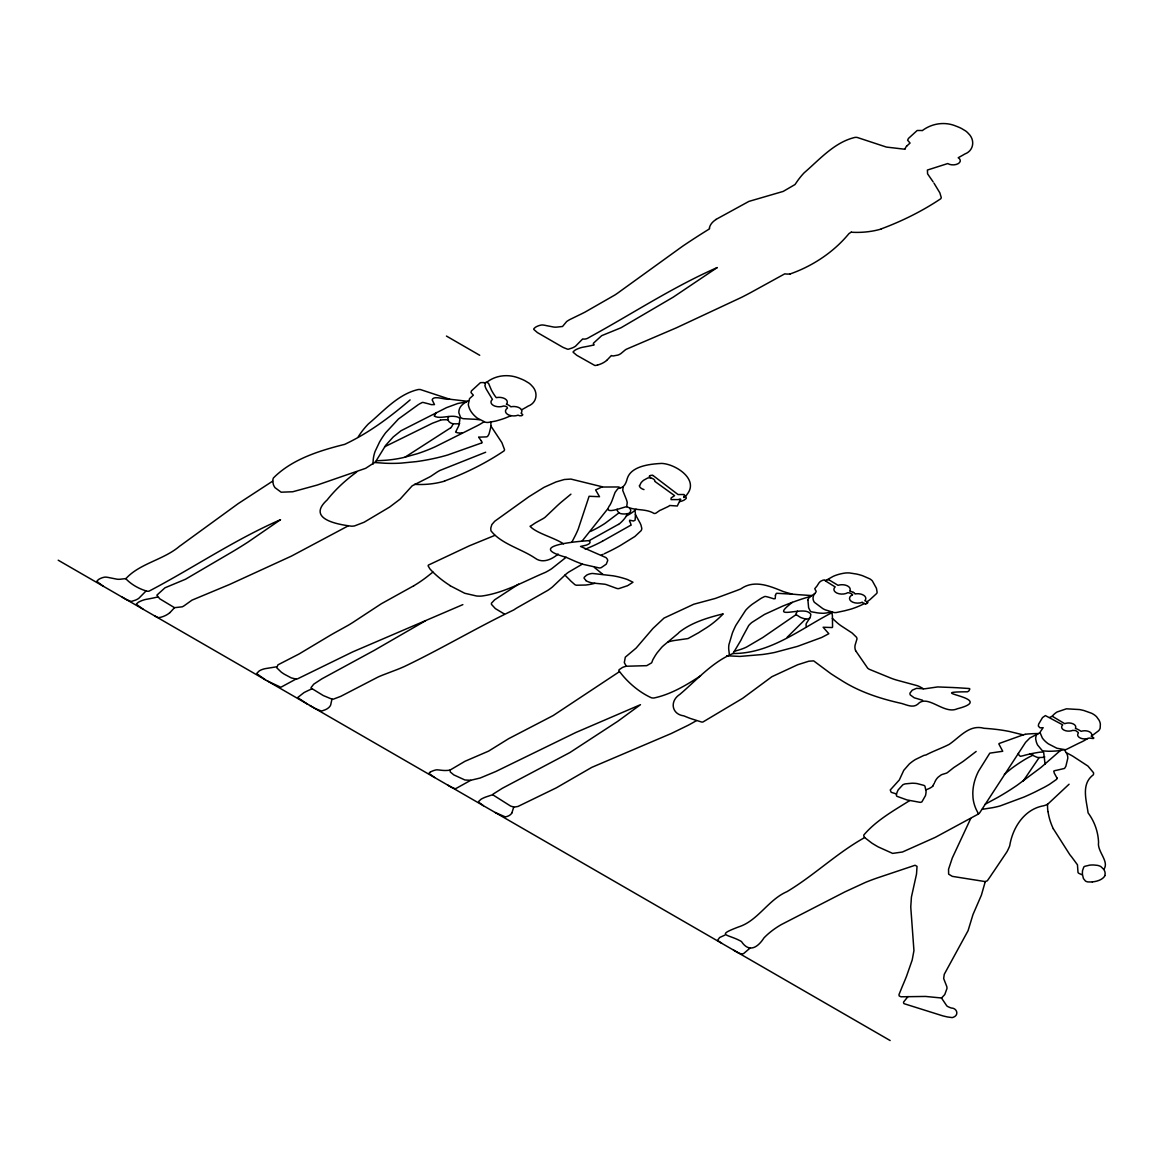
<?xml version="1.0" encoding="UTF-8"?>
<svg xmlns="http://www.w3.org/2000/svg" width="1164" height="1164" viewBox="0 0 1164 1164"><rect width="100%" height="100%" fill="white"/><g stroke="black" fill="none" stroke-linecap="round" stroke-linejoin="round"><path stroke-width="1.5" d="M1047.498 804.237L1047.585 808.078A121.463 70.116 0 0 0 1047.964 811.614M413.671 585.827L381.312 603.767L353.274 622.173A157.053 90.676 0 0 1 348.007 625.403L333.923 633.216A311.967 180.114 0 0 0 328.583 636.315L299.017 654.008L277.92 664.862L276.741 667.787L281.266 672.137A89.206 51.507 0 0 0 284.292 674.189L291.276 677.899L295.86 679.019A4.511 2.604 0 0 0 297.417 678.903L352.721 651.884L462.85 604.625M372.917 464.247L373.266 459.256A98.096 56.643 0 0 1 375.099 451.414L379.522 442.087A191.245 110.42 0 0 1 385.648 432.775L398.524 418.938L418.385 404.592M617.124 509.177L617.226 510.152A11.858 6.853 0 0 0 618.477 512.262L619.175 512.917A4.569 2.634 0 0 0 621.416 513.761A11.364 6.562 0 0 0 625.039 513.979L627.731 513.6A60.601 34.993 0 0 1 618.622 524.455M775.428 595.313L776.184 593.596A2.241 1.295 0 0 1 776.781 593.276L794.241 594.295A135.024 77.959 0 0 0 798.242 594.673L811.846 595.575M490.699 422.168L490.815 423.114A41.322 23.862 0 0 1 490.888 425.995L490.83 426.344A72.008 41.569 0 0 1 490.437 428.585L489.273 433.081A47.549 27.456 0 0 1 488.793 434.492L487.672 436.282A2.313 1.339 0 0 1 486.319 436.878L478.68 437.169M709.531 228.013L709.473 228.886A823.123 475.232 0 0 0 682.657 246.186L620.077 291.364A112.166 64.762 0 0 1 614.898 294.987L585.041 312.098A186.618 107.743 0 0 1 580.821 314.207L569.822 319.562A41.322 23.862 0 0 0 566.65 321.54L562.532 326.487L556.29 327.157A12.106 6.984 0 0 1 553.802 327.069L546.294 325.6A41.307 23.847 0 0 0 545.116 325.338L543.093 325.018A5.049 2.91 0 0 0 540.925 325.105L539.208 325.542A15.947 9.21 0 0 0 535.44 327.259L533.927 328.612A3.303 1.906 0 0 0 533.81 329.456L537.39 332.569L561.863 346.712A74.19 42.835 0 0 0 563.347 347.512L567.465 349.171A2.59 1.499 0 0 0 568.381 349.215L572.382 347.92A24.633 14.23 0 0 0 575.467 346.261L582.713 338.899A5.805 3.361 0 0 0 584.037 339.102A5.398 3.114 0 0 0 587.98 338.084L589.391 337.298A42.079 24.299 0 0 1 590.424 336.687C632.663 313.567 672.923 286.984 717.242 267.56L673.199 297.169L620.979 327.782L601.701 335.654L593.509 343.147A2.677 1.542 0 0 0 593.451 343.817L593.567 344.122A7.231 4.176 0 0 0 594.207 344.879L591.647 345.49A77.653 44.829 0 0 1 586.074 346.625L582.466 347.294A15.99 9.225 0 0 0 580.923 347.687L579.89 348.007A23.324 13.459 0 0 0 575.001 350.189L573.183 351.761A2.532 1.455 0 0 0 573.139 352.226L576.762 355.296L594.702 365.409A1.877 1.091 0 0 0 595.357 365.481L597.51 365.132M639.662 485.606L641 482.856A26.932 15.554 0 0 1 643.576 480.281L647.65 478.026A3.987 2.299 0 0 1 650.414 477.938L650.676 477.982A6.911 3.987 0 0 1 653.717 479.219L654.561 480.092A5.253 3.026 0 0 1 654.75 481.329L674.596 495.646L671.148 497.901L671.046 499.603L678.234 499.603A15.438 8.919 0 0 0 680.082 498.992L680.838 499.414A3.696 2.124 0 0 0 680.096 500.127L677.288 506.005L669.766 505.496A5.427 3.128 0 0 0 668.762 506.267L660.817 510.036A3.696 2.139 0 0 0 659.61 510.574L655.798 513.237A3.608 2.081 0 0 1 654.124 513.484C645.758 508.29 635.297 511.025 626.712 506.689C622.274 507.315 601.424 516.19 610.169 504.725A92.684 53.515 0 0 0 612.162 500.331L615.087 492.357L617.648 488.953A6.649 3.841 0 0 1 619.51 488.007C624.195 487.832 626.174 482.769 627.192 478.782C630.917 465.978 650.138 464 661.778 463.418C675.484 464.014 699.171 479.306 687.138 494.278A9.516 5.5 0 0 1 686.513 495.18L683.719 497.523L684.563 495.093A2.022 1.164 0 0 0 683.923 494.511L678.015 494.54L652.859 475.363M1045.054 764.137L1043.686 752.468A1.528 0.888 0 0 0 1042.886 752.075L1040.31 752.133A32.345 18.682 0 0 0 1039.219 752.279A93.018 53.704 0 0 0 1030.024 753.966M807.932 600.275L808.616 607.724L810.275 611.1A4.729 2.735 0 0 0 811.381 611.798L817.783 612.919A32.505 18.77 0 0 0 823.312 613.283A17.329 10.01 0 0 0 830.747 611.915M1049.87 717.271L1052.329 716.297L1064.711 723.673A7.071 4.089 0 0 1 1072.946 723.79A7.071 4.089 0 0 1 1075.42 728.329A29.944 17.285 0 0 1 1081.123 731.327A7.071 4.089 0 0 1 1089.198 731.676A7.071 4.089 0 0 1 1091.396 736.172L1093.84 738.005A4.801 2.764 0 0 1 1093.243 738.543L1089.097 738.049A7.071 4.089 0 0 1 1080.483 738.107A7.071 4.089 0 0 1 1078.155 733.32A2.619 1.513 0 0 0 1078.242 732.462L1075.58 730.526L1072.757 730.381A7.071 4.089 0 0 1 1063.809 730.003A7.071 4.089 0 0 1 1062.732 724.852L1045.388 715.598L1042.508 717.577L1038.652 724.095L1038.332 726.03L1039.758 727.646A1.717 0.989 0 0 0 1040.965 727.82L1043.148 727.675L1040.471 731.559A9.443 5.456 0 0 0 1040.165 732.825L1042.318 737.991A41.337 23.877 0 0 0 1048.342 743.84L1056.883 748.234L1064.885 749.66A4.336 2.503 0 0 0 1066.326 749.441L1076.627 744.32A56.76 32.767 0 0 1 1079.144 743.083L1081.691 741.904A39.634 22.887 0 0 0 1083.568 740.944L1084.091 740.653A99.973 57.72 0 0 0 1087.016 738.936L1087.642 738.558M630.815 525.051L630.786 524.106A21.971 12.688 0 0 0 629.986 522.039L629.739 521.545A27.179 15.685 0 0 1 629.506 521.094L629.68 520.221L632.299 520.745A11.567 6.678 0 0 0 633.434 521.021L635.108 520.206L635.413 515.536A68.341 39.46 0 0 0 635.238 512.291L634.817 510.472M896.484 794.197L896.426 795.521A3.696 2.139 0 0 0 896.964 796.322L907.018 799.944L920.186 802.36A3.536 2.052 0 0 0 921.917 801.851L925.496 795.565A74.351 42.922 0 0 0 926.093 791.695L924.958 786.18A6.548 3.783 0 0 0 923.969 785.394L916.825 783.518A27.281 15.743 0 0 0 912.169 783.212L905.257 783.867A9.167 5.296 0 0 0 902.828 784.798L898.23 789.818A54.068 31.21 0 0 0 896.542 793.979L891.202 792.32L890.242 790.007L899.336 779.938L903.773 770.321L909.273 764.021A60.15 34.731 0 0 1 915.384 759.525L923.765 755.48A8.395 4.845 0 0 1 925.933 755C933.353 751.056 941.603 748.234 949.169 744.378C959.864 737.132 969.336 724.197 983.987 728.286A128.447 74.161 0 0 1 994.798 729.231L997.635 729.566A102.81 59.364 0 0 1 1009.246 731.443L1023.171 734.862L1025.164 734.382M484.53 383.174L485.039 382.709A1.571 0.917 0 0 1 485.519 382.505L486.043 382.418A2.59 1.499 0 0 1 486.93 382.418L488.545 383.334L491.397 390.056A154.055 88.944 0 0 0 493.405 393.548L493.783 394.145A82.222 47.477 0 0 0 496.271 397.652A8.177 4.714 0 0 1 505.263 398.961A8.177 4.714 0 0 1 506.384 404.257L506.951 404.432A8.861 5.107 0 0 1 508.857 405.276A11.524 6.649 0 0 1 510.327 406.323L510.792 406.803A8.177 4.714 0 0 1 519.639 407.997A8.177 4.714 0 0 1 521.108 413.176L522.694 414.602A1.499 0.858 0 0 1 522.563 415.053L522.185 415.373A3.958 2.284 0 0 1 521.428 415.752L519.537 415.737A5.791 3.346 0 0 1 518.155 415.155A8.177 4.714 0 0 1 507.533 414.34A8.177 4.714 0 0 1 507.446 408.142L507.082 407.225A3.39 1.964 0 0 0 506.427 406.673L506.122 406.527A4.19 2.415 0 0 0 504.914 406.134L503.634 406.018A8.177 4.714 0 0 1 493.289 405.378A8.177 4.714 0 0 1 492.416 399.398L486.232 389.067A48.437 27.965 0 0 1 485.548 387.525L484.85 385.59A5.063 2.925 0 0 0 484.952 383.494A5.107 2.954 0 0 0 483.642 382.549L480.456 382.636L471.464 390.871L470.969 392.53L473.341 395.193L470.329 397.913A10.84 6.256 0 0 0 469.456 398.859L468.306 404.563A45.876 26.481 0 0 0 477.444 418.225L485.286 422.197A7.1 4.103 0 0 0 488.036 422.459L495.515 421.092A82.091 47.404 0 0 0 504.958 418.196L511.025 415.679M1069.061 784.23L1047.978 803.96A12.95 7.479 0 0 1 1043.541 805.794C1024.378 809.169 1012.636 827.575 1009.726 845.762A122.904 70.96 0 0 1 1006.875 851.903L993.721 871.458A270.004 155.889 0 0 0 990.564 876.143L987.348 880.755L985.268 881.599L981.398 895.145L972.973 914.569L968.07 930.676L944.251 974.326L943.669 978.546L946.754 986.461A19.279 11.131 0 0 1 946.943 988.6L944.761 994.565L941.545 997.999L925.511 996.442L901.009 996.791L899.175 995.962L898.986 994.609L902.449 986.068A804.339 464.378 0 0 0 906.567 976.13L912.198 960.009L913.944 950.624L910.757 907.018L911.427 897.051L916.519 874.062L917.028 866.38L915.093 865.259L877.336 877.918A181.773 104.949 0 0 0 865.58 882.341L844.962 891.857L781.306 924.594A100.25 57.88 0 0 0 773.594 929.585A105.749 61.052 0 0 0 763.962 937.908C758.099 947.059 749.31 953.389 741.439 941.516C728.097 933.79 714.652 936.016 738.689 926.893C757.924 920.782 768.167 899.772 786.995 891.639C814.16 875.401 836.945 852.95 864.677 837.571L871.851 843.1A177.321 102.374 0 0 0 878.165 846.883L892.628 853.401L902.464 852.004L935.376 837.309L978.284 814.072A14.725 8.512 0 0 0 979.651 812.865L1025.571 742.37L1030.009 737.889L1040.179 732.651M332.06 699.157L331.856 699.87A99.595 57.502 0 0 0 331.1 703.012L330.692 704.991A14.332 8.279 0 0 1 322.981 710.564L322.122 710.884A2.561 1.484 0 0 1 321.104 710.898L315.662 708.745A109.009 62.929 0 0 1 313.814 707.741L309.755 705.442M1104.782 875.546L1105.131 873.917A20.574 11.887 0 0 0 1103.763 869.406L1100.984 866.685A9.036 5.223 0 0 0 1097.448 865.361L1093.709 864.983A18.231 10.52 0 0 0 1089.751 865.128L1084.775 866.322A4.903 2.837 0 0 0 1083.8 867.034L1082.549 870.57A58.68 33.887 0 0 0 1082.491 874.63L1083.422 878.544L1085.474 881.032A5.558 3.201 0 0 0 1087.845 881.919L1092.443 882.006M513.746 807.089L511.884 812.865M462.341 432.935L459.62 433.037A11.873 6.853 0 0 1 457.35 432.761L455.619 432.12A3.579 2.066 0 0 1 455.75 431.786L458.267 426.795A133.7 77.188 0 0 0 459.023 425.093L459.955 418.793A5.82 3.361 0 0 0 455.779 416.567C449.1 415.126 438.901 419.418 434.201 415.955A18.697 10.796 0 0 1 434.448 415.606L434.623 415.373A21.578 12.455 0 0 0 435.292 414.224L435.845 413.191A14.841 8.57 0 0 1 436.282 412.507M1036.658 734.6L1036.106 736.041A21.956 12.673 0 0 0 1035.713 739.184L1036.411 742.166A59.073 34.105 0 0 0 1037.59 745.018L1042.144 750.489A4.831 2.794 0 0 0 1043.468 750.94L1048.517 751.26A68.618 39.62 0 0 0 1055.835 751.013L1060.331 750.562A9.05 5.223 0 0 0 1062.616 749.965L1063.489 749.645M623.089 487.178L622.755 490.466L626.479 499.749A72.488 41.86 0 0 1 627.221 502.659L626.712 506.689M934.677 782.397L935.419 780.826A29.929 17.285 0 0 1 938.126 777.188L941.036 774.991A8.774 5.063 0 0 1 942.156 774.482L946.216 773.216A7.959 4.598 0 0 0 947.249 772.736L952.53 768.56A39.78 22.96 0 0 1 953.898 767.498L960.591 763.104A124.097 71.644 0 0 0 963.588 761.081L976.159 751.464M934.343 783.154L932.757 785.947M571.859 542.177L575.554 535.004A304.968 176.07 0 0 0 578.202 529.183L589.1 496.271L599.533 496.708L595.619 489.971L601.773 487.032L618.36 486.974A3.361 1.935 0 0 1 619.204 487.221L620.296 487.774M970.703 818.539L952.298 857.984L948.544 869.261L948.631 874.149L952.327 876.361L985.268 881.599M1044.806 756.964A16.558 9.559 0 0 1 1042.508 757.4L1039.161 757.56L1023.214 781M922.601 700.248L914.191 697.774L910.292 694.923A7.231 4.176 0 0 1 910.001 693.075L912.285 690.15L916.519 688.346L924.667 688.812L937.689 686.935L952.894 687.531A80.418 46.429 0 0 0 956.924 687.72L969.336 688.535A1.746 1.004 0 0 1 969.83 689.03L968.972 690.819A8.061 4.656 0 0 1 967.4 691.809C919.589 691.954 999.658 697.891 957.274 708.774C943.902 715.016 927.446 693.337 917.683 704.278C912.314 708.585 905.563 704.104 899.874 703.056C879.096 698.342 858.596 691.532 840.597 679.849A348.429 201.168 0 0 1 830.689 673.549L813.665 660.876L808.878 661.196L797.646 664.76L771.892 676.706L742.603 698.356L702.969 721.971A3.143 1.819 0 0 1 701.601 722.029L690.252 718.421A211.324 122.002 0 0 1 683.821 715.86C671.468 714.274 669.591 700.961 679.82 694.399C696.625 680.125 712.368 661.981 733.029 653.499L740.799 640.418A111.06 64.122 0 0 0 742.181 637.552L748.699 625.534A46.036 26.583 0 0 1 751.842 622.464L764.501 614.432L782.717 606.109A281.47 162.509 0 0 1 791.418 602.705L792.859 602.166A170.293 98.314 0 0 1 806.783 597.496L810.653 596.375M448.722 416.552C445.841 420.364 450.744 424.263 454.527 423.798A12.222 7.057 0 0 0 459.649 423.507M607.462 509.206L582.029 541.158M358.308 436.675L360.287 433.75A142.677 82.368 0 0 1 368.421 423.885C383.683 411.139 398.219 394.029 418.342 389.518A8.614 4.976 0 0 1 420.379 389.547L449.682 399.208L467.462 401.304M145.995 591.036L138.749 598.383A24.633 14.23 0 0 1 135.664 600.057L131.663 601.352A2.59 1.499 0 0 1 130.761 601.308L126.629 599.649A74.19 42.835 0 0 1 125.145 598.849L122.336 597.234M824.709 580.327L823.952 580.094A1.455 0.844 0 0 0 823.21 580.079L820.751 581.214A14.23 8.221 0 0 0 818.918 582.989L817.084 585.885A13.968 8.061 0 0 1 816.561 586.54L814.785 588.664L815.455 590.177A21.534 12.426 0 0 1 815.819 590.555L816.197 591.676L814.625 593.8A16.383 9.457 0 0 0 813.825 595.051A19.541 11.291 0 0 0 813.752 601.25A17.184 9.923 0 0 0 814.378 602.297L822.933 608.699A64.427 37.19 0 0 0 825.232 609.834L834.079 612.54A9.094 5.253 0 0 0 836.13 612.57L844.889 610.722A56.847 32.825 0 0 1 846.708 610.227L849.08 609.616A42.253 24.386 0 0 0 852.732 608.539L853.445 608.292A69.331 40.027 0 0 0 862.975 604.291L864.445 603.534M1052.183 716.253L1053.376 714.929A26.539 15.321 0 0 1 1057.101 711.975L1066.457 708.803L1079.537 709.56A44.523 25.71 0 0 1 1084.077 710.578L1091.657 713.285A22.8 13.168 0 0 1 1096.59 716.762L1099.078 720.21A34.964 20.181 0 0 1 1100.358 723.95L1100.169 728.111A16.791 9.69 0 0 1 1098.583 730.788L1091.396 736.172M750.067 948.093L743.723 953.491A4.423 2.546 0 0 1 742.938 953.753L742.457 953.854A2.488 1.44 0 0 1 741.293 953.869L739.373 953.287A32.345 18.682 0 0 1 736.885 952.006L733.538 950.115M797.442 611.173L795.9 613.937A4.278 2.474 0 0 0 796.118 614.607L800.439 617.371A28.984 16.733 0 0 0 803.276 618.375A16.165 9.327 0 0 0 804.673 618.768L805.677 618.957L787.199 637.246M348.036 525.968L291.437 556.101L229.672 584.43L191.973 600.158L184.523 605.484A14.07 8.119 0 0 1 182.195 606.822L174.513 607.681L169.959 612.599M908.007 996.544L903.628 1002A5.733 3.317 0 0 0 903.57 1002.699L903.628 1003.004A3.346 1.935 0 0 0 904.122 1003.703L942.709 1015.837A93.076 53.733 0 0 0 947.743 1017.001L951.977 1017.569A2.575 1.484 0 0 0 952.996 1017.38C959.223 1015.503 957.346 1008.009 951.177 1007.995A29.857 17.242 0 0 1 947.976 1006.656L947.7 1006.482A7.319 4.22 0 0 1 946.827 1005.914L941.501 998.014M606.677 360.462L611.318 355.573A5.209 3.012 0 0 0 613.283 355.951L618.026 355.064A13.793 7.959 0 0 0 620.878 353.594L624.937 350.189A18.188 10.505 0 0 1 626.348 349.244L676.371 327.826L741.424 297.417A513.048 296.209 0 0 0 750.46 292.717L784.754 273.846A12.92 7.464 0 0 0 790.167 273.962M558.153 554.064C552.042 559.273 542.802 563.754 535.309 558.298C521.428 548.782 501.32 544.054 490.99 530.828A30.002 17.315 0 0 1 490.859 527.816L491.834 524.6L494.729 521.254L528.849 496.766L544.068 487.309L555.985 481.954L564.336 479.51L570.884 479.073L602.414 486.828M1060.331 750.562L1040.907 767.527L1017.263 785.162A362.528 209.302 0 0 1 1013.728 787.548A303.513 175.24 0 0 1 997.883 797.325L985.195 804.208M1103.792 869.392C1109.758 861.636 1096.939 851.451 1098.569 842.314C1098.074 831.576 1094.48 821.478 1088.093 812.865C1086.434 800.235 1080.832 784.041 1093.316 774.817A11.014 6.358 0 0 0 1093.505 772.707L1087.962 766.087L1072.772 756.164A126.585 73.085 0 0 0 1066.37 752.759M566.097 557.294C524.717 545.901 577.359 541.362 588.969 540.649A1.659 0.96 0 0 1 589.639 540.984L590.061 542.235A5.529 3.186 0 0 1 588.722 544.039L586.671 544.999A10.723 6.198 0 0 1 584.706 545.509L580.53 546.454L605.862 557.541A9.938 5.733 0 0 1 607.71 560.51L606.284 564.147L601.25 567.639A4.889 2.823 0 0 1 599.358 567.974L583.295 564.38A97.951 56.556 0 0 1 575.54 561.455L566.097 557.294L551.591 568.789A91.258 52.686 0 0 1 545.523 572.324C524.6 581.011 504.303 593 481.59 596.07A22.232 12.833 0 0 1 476.629 596.012L464.712 593.262L450.002 585.667M619.044 512.8L605.236 523.218A159.453 92.058 0 0 1 601.832 525.386A103.32 59.655 0 0 1 593.786 529.853L590.454 531.468M1004.343 774.293L1011.763 768.284A205.388 118.583 0 0 1 1022.21 761.14L1023.36 760.412A97.354 56.207 0 0 1 1029.325 756.993L1032.919 755.189M450.41 427.974L404.97 457.219M907.047 145.791L910.059 143.056L907.614 140.218L908.473 138.414L917.174 130.499L921.364 130.484A8.643 4.991 0 0 0 922.252 130.644C931.913 123.297 945.023 121.362 956.241 126.207A42.05 24.269 0 0 1 961.377 128.418L965.523 130.892A25.55 14.754 0 0 1 968.433 133.525C975.199 139.84 973.919 150.723 964.752 154.026A85.787 49.528 0 0 1 962.948 155.103L958.205 157.751A7.26 4.19 0 0 1 958.059 163.717A7.26 4.19 0 0 1 947.729 163.557L927.402 170.046L927.592 173.858L933.121 181.846M432.935 572.077L426.519 577.155A164.837 95.172 0 0 1 413.7 585.841M374.91 462.544L384.382 463.199A91.025 52.555 0 0 0 400.969 463.127L416.45 461.599A142.415 82.222 0 0 0 447.602 455.022L481.634 442.946M570.927 494.162L561.499 501.946A188.83 109.023 0 0 0 555.403 507.489L545.188 517.194A34.935 20.166 0 0 1 543.312 518.504L536.24 522.403A42.661 24.633 0 0 0 533.81 523.946L532.661 524.731A37.394 21.592 0 0 1 531.584 525.444A14.332 8.279 0 0 1 530.915 525.837L530.464 526.084A11.756 6.78 0 0 0 530.057 526.303C536.517 533.316 553.569 537.346 563.536 543.806M410.106 399.907C389.911 417.221 368.828 432.979 344.704 444.357C319.489 450.643 291.96 459.213 273.424 477.968A23.367 13.488 0 0 0 272.754 481.241L273.38 484.559A32.388 18.697 0 0 0 275.01 487.672L281.135 492.197L292.731 491.761L317.132 485.082L365.671 468.306L375.521 461.875L385.808 445.172L393.214 436.98L400.998 430.753L446.481 407.662L457.743 403.501L466.226 401.929M700.553 675.818C686.294 685.232 670.755 694.457 653.906 698.007A7.086 4.089 0 0 1 651.476 697.818C638.818 692.129 626.814 681.653 618.841 670.58A4.962 2.866 0 0 1 619.175 669.678L622.522 667.438A16.98 9.807 0 0 1 626.29 666.245L646.733 665.663L651.52 662.898A14.885 8.599 0 0 0 652.029 661.923L652.437 660.759A27.485 15.86 0 0 1 652.989 659.464L655.317 655.507A174.105 100.526 0 0 1 657.296 652.626L661.749 647.271A57.502 33.189 0 0 1 665.342 644.085L678.176 633.376A34.731 20.05 0 0 1 679.412 632.11C691.853 622.362 708.018 617.618 723.222 613.835A141.31 81.582 0 0 1 711.655 624.137A107.234 61.91 0 0 1 705.966 628.065L700.772 631.324A132.434 76.46 0 0 0 698.764 632.649L688.011 638.57L675.382 640.36A24.299 14.026 0 0 0 670.188 641.393L668.252 641.902M796.118 614.607L762.74 637.552L746.459 647.111A42.821 24.72 0 0 1 740.275 649.556L734.28 651.331M618.433 524.367L589.057 540.678M486.596 382.403C495.82 375.012 508.741 373.804 519.522 378.344A42.05 24.269 0 0 1 524.658 380.555L528.82 383.029A25.55 14.754 0 0 1 531.73 385.662C538.481 391.977 537.201 402.86 528.034 406.149A85.787 49.528 0 0 1 526.244 407.24L521.501 409.888M619.132 671.861L553.176 715.554L508.639 738.689L488.574 751.129L464.96 761.3L450.017 770.102L450.293 771.979L453.8 774.889L464.902 779.982L470.663 780.302L480.165 778.018L495.82 771.499L575.773 732.52L640.476 704.686L617.895 721.214L569.909 752.541L502.295 788.304L493.027 794.154A2.444 1.411 0 0 0 492.983 794.925L510.618 806.07L514.081 807.118L517.965 806.463L556.348 787.824L591.807 767.352L671.381 733.451L688.23 725.23A285.326 164.735 0 0 0 696.421 720.662M419.055 404.141L422.241 402.497A2.357 1.368 0 0 1 422.998 402.424L428.599 403.835A40.071 23.135 0 0 0 431.364 404.636L434.492 404.606L432.441 400.431A27.165 15.685 0 0 1 432.12 399.892C433.605 394.858 445.303 400.169 449.741 399.208M827.415 579.614L831.882 577.097A16.02 9.254 0 0 1 833.7 576.136L835.214 575.511A33.189 19.162 0 0 1 842.561 573.459L844.773 573.095A14.652 8.468 0 0 1 849.414 572.935L856.675 574.07A47.069 27.179 0 0 1 862.742 575.773L869.886 578.901A16.863 9.734 0 0 1 872.331 580.865L876.419 588.242L877.132 592.258A11.364 6.562 0 0 1 876.725 593.436L869.828 599.766A46.4 26.787 0 0 1 866.831 601.803L866.336 601.482A11.916 6.882 0 0 0 864.823 600.682A8.148 4.7 0 0 0 863.906 595.401A8.148 4.7 0 0 0 855.045 593.975A5.835 3.361 0 0 0 853.503 592.447M811.439 595.837L814.771 593.625M716.006 219.414L748.903 201.401L783.212 191.405L795.012 184.538L797.5 180.915A137.832 79.574 0 0 1 804.135 172.825C819.558 159.57 834.515 142.139 855.045 137.396A8.614 4.976 0 0 1 857.082 137.41L886.401 147.071L904.617 149.21M470.751 780.287L455.735 788.639A2.066 1.193 0 0 1 454.993 788.625L451.661 787.301A61.91 35.735 0 0 1 450.395 786.617L447.805 785.147M272.754 481.081L238.242 503.59L183.359 543.501A106.695 61.605 0 0 1 179.722 546.105C163.848 559.826 139.462 563.434 125.828 578.741C131.27 584.561 139.447 589.13 147.319 591.239A3.929 2.27 0 0 0 149.079 591.137C193.195 567.988 234.59 539.703 280.524 519.697L248.296 541.886A554.471 320.129 0 0 1 232.422 551.751L185.483 579.25L164.982 587.791L156.878 595.153L159.73 598.791L174.513 607.681M483.991 421.848L480.426 424.002A73.347 42.341 0 0 1 476.527 426.111L435.642 446.569A143.376 82.775 0 0 1 417.585 453.64L403.311 457.612A79.108 45.672 0 0 1 385.706 460.26L376.379 460.798M296.078 679.019L280.844 687.269L267.444 681.013M851.277 232.131L849.749 233.091A30.861 17.824 0 0 0 848.891 233.688C833.7 252.122 812.632 266.09 790.152 273.933M425.544 620.747L374.022 650.501L321.904 678.816L313.756 684.156L311.079 687.56A3.565 2.052 0 0 0 311.268 688.2L323.316 695.563L331.915 699.142A3.696 2.124 0 0 0 333.399 699.142L340.761 696.348L378.184 676.968A123.428 71.251 0 0 1 382.84 675.018L397.462 669.431A162.771 93.978 0 0 0 404.301 666.55C441.331 648.872 477.56 627.221 513.819 609.907A76.358 44.087 0 0 1 517.049 607.812L547.837 590.337A79.778 46.051 0 0 0 552.449 586.962L565.719 574.405A62.318 35.982 0 0 1 568.439 572.252L582.393 564.074M832.551 612.351C800.672 628.72 770.452 653.775 733.029 653.499M430.404 771.994L429.196 772.983A2.241 1.295 0 0 0 429.109 773.507L434.608 777.523M909.651 800.614C893.617 810.668 876.23 820.416 863.877 834.937A6.184 3.565 0 0 0 863.892 836.261L864.605 837.483M602.457 541.216L630.059 525.619A2.91 1.688 0 0 0 630.888 525.211M518.562 584.183L494.7 599.78L491.514 603.112A6.446 3.71 0 0 0 491.499 604.407L495.369 608.612L504.187 613.894M626.363 515.914L626.93 515.637A42.937 24.779 0 0 0 636.097 509.221M627.891 585.492L632.998 582.218L627.352 579.483A68.647 39.634 0 0 0 620.194 577.329L619.103 577.053A54.97 31.734 0 0 0 612.817 575.773L592.447 573.445A9.341 5.398 0 0 0 590.497 573.736L589.29 574.041A11.786 6.809 0 0 0 586.598 575.176L584.299 577.228A4.845 2.794 0 0 0 584.153 578.333L585.987 580.516M627.396 585.739L618.855 588.606A5.485 3.157 0 0 1 616.978 588.504L606.837 584.779A13.939 8.046 0 0 0 604.713 584.212L595.895 583.353A15.889 9.181 0 0 1 585.812 580.618M604.276 553.773L610.925 550.543A215.806 124.592 0 0 0 620.427 545.45L634.904 536.473L641.146 530.624A13.182 7.61 0 0 0 641.786 528.354L640.942 524.949A117.273 67.701 0 0 0 640.084 523.043L635.399 514.561M603.025 554.355L601.133 555.243M384.557 446.816L432.47 423.216L440.472 420.219M585.259 549.233L592.316 546.178A155.132 89.57 0 0 0 602.457 541.216M485.664 452.243L439.89 470.474A43.475 25.099 0 0 0 436.951 472.177L431.044 476.149A35.778 20.661 0 0 1 428.745 477.415L412.172 485.825L400.169 499.094L389.62 507.068L364.114 522.243L354.598 525.895A11.073 6.387 0 0 1 351.572 526.186C337.473 524.469 306.234 518.926 327.128 499.982A234.299 135.271 0 0 1 356.708 472.017M494.846 535.382L469.223 545.872L428.454 565.064A4.001 2.313 0 0 0 428.148 565.922L429.909 568.905A139.665 80.636 0 0 0 450.133 585.608M724.896 935.114L719.643 937.515L717.752 940.061A3.288 1.892 0 0 0 717.955 940.658L721.738 943.306M881.25 228.872C901.998 221.175 922.397 211.062 940.716 198.768A7.435 4.292 0 0 0 941.254 197.531L939.843 192.831L933.979 183.141M444.532 481.008C465.294 473.326 485.723 463.243 504.012 450.904A7.435 4.292 0 0 0 504.536 449.653L501.873 442.626L490.873 425.995M492.91 794.634L485.766 797.02A31.864 18.391 0 0 0 481.067 799.202L478.666 801.443A3.419 1.964 0 0 0 478.71 802.2L483.409 805.706M1023.171 734.862L999.279 743.447A2.212 1.28 0 0 0 998.843 743.971L1002.742 751.26L990.04 753.108A1.528 0.888 0 0 0 989.662 753.37L978.677 770.946A138.472 79.952 0 0 0 972.813 793.601L973.017 797.951A104.134 60.121 0 0 0 976.058 809.14L978.458 813.956M157.475 597.016L154.928 597.627A77.653 44.829 0 0 1 149.37 598.762L145.762 599.431A15.99 9.225 0 0 0 144.205 599.824L143.187 600.144A23.324 13.459 0 0 0 138.283 602.326L136.479 603.898A2.532 1.455 0 0 0 136.421 604.363L143.259 609.325M276.552 666.812L265.072 668.674A15.292 8.832 0 0 0 259.165 670.973L257.026 673.098A3.768 2.183 0 0 0 257.026 673.898L265.465 679.863M1030.024 753.966L1025.484 755.058A31.603 18.246 0 0 0 1023.884 755.538L1020.348 756.338L1018.718 754.781A12.266 7.086 0 0 1 1018.413 753.268M125.828 578.61L119.572 579.294A12.106 6.984 0 0 1 117.084 579.206L109.576 577.722A41.307 23.847 0 0 0 108.398 577.46L106.39 577.155A5.049 2.91 0 0 0 104.222 577.228L102.505 577.664A15.947 9.21 0 0 0 98.722 579.396L97.209 580.749A3.303 1.906 0 0 0 97.092 581.593L103.174 586.176M982.154 809.329L992.252 807.743A62.405 36.026 0 0 0 1000.109 805.939L1024.029 797.034A284.234 164.095 0 0 0 1034.767 792.117L1044.093 787.388A139.796 80.709 0 0 0 1049.535 784.289L1056.315 779.56A4.409 2.546 0 0 0 1057.116 778.018M449.973 770.175L447.267 770.437A18.566 10.723 0 0 1 442.364 770.364L437.504 769.841A4.772 2.764 0 0 0 435.729 769.986L434.958 770.175A17.867 10.316 0 0 0 430.418 771.994M1038.492 733.596L1037.386 733.567A50.59 29.202 0 0 0 1032.337 733.713L1029.413 733.873A20.807 12.018 0 0 0 1025.135 734.324M1039.161 757.56L1038.215 757.488A6.606 3.812 0 0 1 1036.818 757.211L1033.821 755.858A14.521 8.381 0 0 1 1031.435 753.661M828.041 579.57L828.579 579.701A6.591 3.812 0 0 1 829.379 580.094M479.612 419.768L477.24 419.491A30.904 17.838 0 0 0 472.599 419.171L463.199 418.676A6.053 3.492 0 0 1 460.522 417.367L458.834 412.696A34.091 19.686 0 0 1 459.314 409.321L459.678 408.288A23.062 13.313 0 0 1 468.495 400.896M865.492 603.854L865.259 603.81A11.887 6.853 0 0 1 862.189 602.341M726.773 655.769L739.824 656.423L762.405 654.517A116.225 67.105 0 0 0 774.729 652.437L797.471 646.384L821.682 637.479L828.826 633.711L823.137 627.251L832.129 627.542A1.63 0.946 0 0 0 832.566 627.032L832.391 615.625A21.825 12.6 0 0 0 832.158 614.374L831.693 612.846M791.957 594.047L786.529 592.549A75.369 43.519 0 0 1 783.023 591.443C769.593 586.001 754.301 579.381 740.799 588.911A135.024 77.959 0 0 1 735.663 590.905L715.263 598.456L693.788 604.232L664.018 618.084L652.989 628.414L636.141 648.072L625.315 657.165L624.311 662.592L626.29 666.245M829.379 580.094L838.036 585.317A8.148 4.7 0 0 1 847.348 585.841A8.148 4.7 0 0 1 849.676 591.079A12.833 7.406 0 0 1 853.488 592.461M155.016 616.105L157.998 617.546A1.877 1.091 0 0 0 158.639 617.618L160.792 617.269A21.854 12.615 0 0 0 169.886 612.57M446.438 336.061L479.714 355.282M58.2 560.204L890.14 1040.529M495.195 812.501L505.045 816.764A3.623 2.095 0 0 0 506.355 816.677L508.057 816.11A11.145 6.431 0 0 0 511.913 812.879M307.674 704.249L297.635 697.571L303.964 692.624A106.768 61.648 0 0 1 311.865 688.884M923.343 688.797L920.622 687.182A20.69 11.946 0 0 0 917.145 685.64L896.877 680.154A64.166 37.044 0 0 1 891.217 678.263L869.246 669.271A16.18 9.341 0 0 1 867.689 668.18L855.613 650.661M594.411 567.465L602.879 574.376M832.333 618.346L836.887 622.507A64.122 37.015 0 0 0 841.252 625.912L852.092 632.983L856.442 637.188A11 6.344 0 0 1 856.995 638.905L855.569 643.619A27.529 15.889 0 0 0 855.598 650.661M1064.347 749.674L1066.777 753.574A29.027 16.762 0 0 1 1067.781 758.317L1066.049 765.548A33.378 19.279 0 0 0 1065.875 766.276L1064.565 768.429L1056.577 770.292A18.333 10.592 0 0 1 1055.428 770.466L1053.769 771.092L1054.278 773.114A51.711 29.857 0 0 0 1055.064 774.54L1056.956 778.018M478.782 437.388L480.732 440.065A42.297 24.415 0 0 1 481.241 440.763M1053.333 828.768L1069.731 854.536A118.262 68.283 0 0 0 1071.578 856.835L1077.457 864.808L1078.01 872.418A4.452 2.561 0 0 0 1078.737 873.276L1081.24 874.426A39.911 23.033 0 0 0 1082.2 874.731M649.454 476.338L649.468 476.425A10.054 5.805 0 0 0 650.72 477.968M729.362 654.546L728.693 648.988A72.91 42.093 0 0 1 728.926 644.667L732.403 632.983A254.61 146.999 0 0 1 735.866 625.344L745.658 610.285A68.531 39.561 0 0 1 752.235 604.262L760.281 598.863A71.15 41.075 0 0 1 761.605 598.034L764.428 596.623A1.804 1.033 0 0 1 765.665 596.492L767.323 596.87A51.696 29.842 0 0 1 769.36 597.438L773.041 598.572A12.324 7.115 0 0 0 773.9 598.834L775.195 598.616L775.413 596.172A29.406 16.98 0 0 1 775.428 595.313M806.39 627.032L806.085 625.257A11.655 6.737 0 0 1 806.405 623.293L810.26 617.284L810.813 614.534A6.024 3.477 0 0 0 808.951 612.555C802.04 606.851 770.553 619.961 789.716 604.436A40.725 23.513 0 0 1 792.32 602.355M906.989 145.762A13.371 7.726 0 0 0 905.214 148.73A1.47 0.858 0 0 1 904.719 149.268M709.4 227.999A26.263 15.161 0 0 1 716.093 219.458M606.604 360.433A21.854 12.615 0 0 1 597.452 365.074M881.337 228.988A53.297 30.773 0 0 1 851.262 232.218M649.337 476.323A2.284 1.31 0 0 1 652.742 475.479M629.84 508.493A7.202 4.161 0 0 1 627.993 513.79M594.833 583.309A39.809 22.989 0 0 1 585.812 585.026L576.529 585.23A5.98 3.448 0 0 1 574.958 584.721L570.491 580.749A46.851 27.048 0 0 0 569.56 579.701L566.868 577.053A59.67 34.454 0 0 1 564.962 575.06M679.689 501.626A13.066 7.537 0 0 0 682.744 500.709A12.935 7.464 0 0 0 684.214 500.04L686.28 498.41L686.062 496.955A2.313 1.339 0 0 0 684.956 496.592M643.998 489.593A8.381 4.831 0 0 1 639.312 485.621M933.004 786.035A19.352 11.174 0 0 1 926.078 789.73M1104.985 875.575A15.205 8.774 0 0 1 1092.414 881.861M1053.318 828.783A160.807 92.844 0 0 1 1048.051 811.614M444.633 481.11A53.297 30.773 0 0 1 414.559 484.34M481.198 440.778A9.574 5.529 0 0 1 481.998 442.204A2.153 1.237 0 0 1 481.663 442.96M440.399 420.058A19.395 11.204 0 0 1 447.936 419.869M452.912 424.132A24.182 13.968 0 0 1 450.599 428.032M862.146 602.355A8.148 4.7 0 0 1 851.102 601.221A8.148 4.7 0 0 1 852.499 594.789M867.064 601.977A2.895 1.673 0 0 1 867.937 602.632M867.442 602.836A2.779 1.601 0 0 1 865.667 603.985M852.586 594.775A6.067 3.507 0 0 0 847.829 592.68A8.148 4.7 0 0 1 836.96 593.087A8.148 4.7 0 0 1 835.17 586.889A70.917 40.944 0 0 1 833.439 585.885L827.342 582.087A25.506 14.725 0 0 1 826.353 581.433L825.494 580.749A8.177 4.714 0 0 0 824.709 580.327M825.436 580.792A2.299 1.324 0 0 1 827.444 579.803M807.641 600.231A14.972 8.643 0 0 1 811.439 595.822M809.722 618.069A4.962 2.866 0 0 1 805.663 619.088"/></g></svg>
